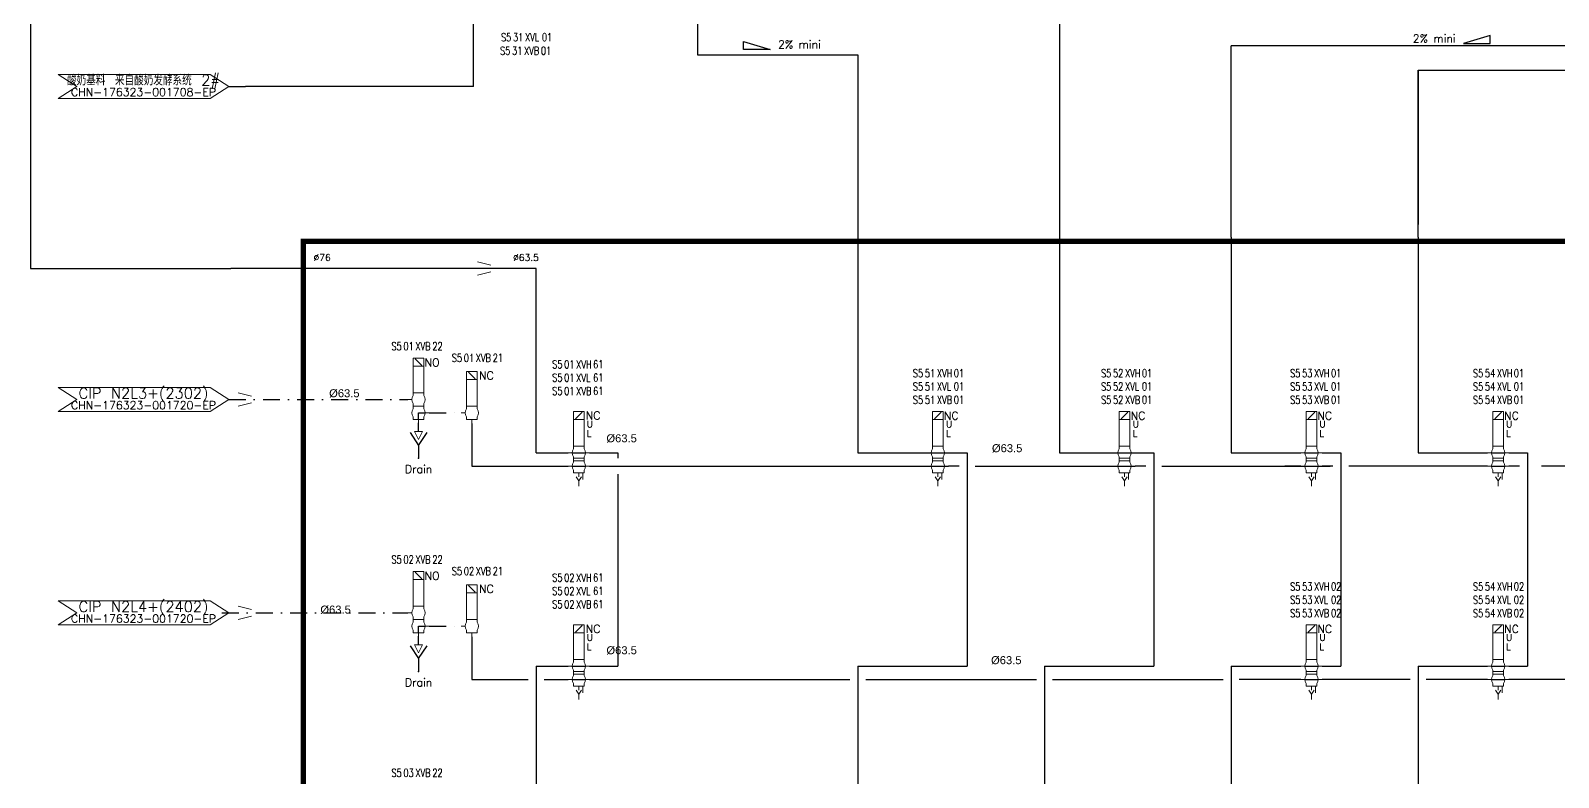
# Model space of a CAD drawing. Header units: inches. Extents: x 17763 to 19859, y 23751 to 24845.
# Drawn here: x 17763 to 18336, y 24062 to 24343 of the extents above; entities that cross this region are included whole.
import ezdxf
from ezdxf.enums import TextEntityAlignment as Align

# ---------------------------------------------------------------- set-up
doc = ezdxf.new("R2010")
doc.units = ezdxf.units.IN
doc.header["$MEASUREMENT"] = 0
doc.linetypes.add('DASHDOT2', pattern=[12.7, 6.35, -3.175, 0, -3.175])
for name, color, linetype, lineweight in [('19 Pipe Process', 30, 'Continuous', 30), ('31 Equipment', 7, 'Continuous', 9), ('61 Revision Cloud', 1, 'Continuous', 9)]:
    doc.layers.add(name, color=color, linetype=linetype, lineweight=lineweight)
for name, color, linetype in [('DIAMETRE', 7, 'Continuous'), ('MATERIEL-DIVERS', 7, 'Continuous'), ('POMPES-PROCESS', 7, 'Continuous'), ('Process water', 5, 'Continuous'), ('REPERES', 7, 'Continuous'), ('techn-data', 7, 'Continuous'), ('TEXTES', 7, 'Continuous'), ('TUYAUTERIE-EAU', 5, 'Continuous'), ('TUYAUTERIE-EGOUT', 32, 'Continuous'), ('TUYAUTERIE-NEP', 4, 'DASHDOT2'), ('TXT_FR', 7, 'Continuous'), ('VANNES', 7, 'Continuous')]:
    doc.layers.add(name, color=color, linetype=linetype)
doc.layers.get('REPERES').off()
doc.styles.add('ROMANS', font='ROMANS.SHX')
doc.styles.get("Standard").update_dxf_attribs({"font": 'arial.ttf'})
doc.styles.add('USER1', font='TXT.SHX', dxfattribs={"bigfont": 'gbcbig.shx'})

# ---------------------------------------------------------------- blocks, each defined once
blk = doc.blocks.new('APV-VLV-DSEAT-DA34-3')
at = {"layer": '31 Equipment', "ltscale": 38}
for p, q in [((1.25, 20.25), (-1.25, 17.75)), ((-2, 7.5), (-2, 6.5)), ((2, 7.5), (2, 6.5)), ((-4, 5), (-2.5, 5)), ((-2, 3), (-2, 3.5)), ((-2, 2), (-2, 1.5)), ((2, 3), (2, 3.5)), ((2, 2), (2, 1.5)), ((4, 5), (2.5, 5)), ((-4, 0), (-2.5, 0)), ((-2, -2.5), (-2, -1.5)), ((-2, -2.5), (2, -2.5)), ((0, -5.5), (-1, -4)), ((0, -2.5), (0, -4)), ((1, -4), (0, -5.5)), ((0, -5.5), (0, -7.5)), ((1.5, -2.5), (1.5, -5)), ((2, -2.5), (2, -1.5)), ((2.5, 0), (4, 0))]:
    blk.add_line(p, q, dxfattribs=at)
at = {"layer": '31 Equipment', "lineweight": 30}
for p, q in [((-2.5, 5), (2.5, 5)), ((-2.5, 0), (2.5, 0))]:
    blk.add_line(p, q, dxfattribs=at)
at = {"layer": '31 Equipment', "ltscale": 38}
for points in [[(-2, 17.5), (2, 17.5), (2, 20.5), (-2, 20.5)], [(-2, 7.5), (2, 7.5), (2, 17.5), (-2, 17.5)], [(-2, 3), (2, 3), (2, 2), (-2, 2)]]:
    blk.add_lwpolyline(points, close=True, dxfattribs=at)
for centre, start, end in [((0, 5), 143.1301, 216.8699), ((0, 5), 323.1301, 36.8699), ((0, 0), 143.1301, 216.8699), ((0, 0), 323.1301, 36.8699)]:
    blk.add_arc(centre, 2.5, start, end, dxfattribs=at)
at = {"layer": '31 Equipment', "style": 'ROMANS', "flags": 8}
for tag, p in [('U', (3, 14.5)), ('L', (3, 11))]:
    blk.add_attdef(tag, p, '', height=2.5, dxfattribs=at)
blk = doc.blocks.new('APV-VLV-SSEAT-SW43-41')
at = {"layer": '31 Equipment', "ltscale": 38}
for p, q in [((1.25, 20.25), (-1.25, 17.75)), ((-2, 7.5), (-2, 6.5)), ((2, 7.5), (2, 6.5)), ((-2.5, 0), (-4, 0)), ((-2, 2.5), (-2, 3.5)), ((-2, 2.5), (2, 2.5)), ((-2, 2.5), (-2, 1.5)), ((2, 2.5), (2, 3.5)), ((2, 2.5), (2, 1.5)), ((2.5, 5), (4, 5)), ((-2, -1.5), (-2, -2.5)), ((-2, -2.5), (2, -2.5)), ((0, -2.5), (0, -5)), ((2, -1.5), (2, -2.5))]:
    blk.add_line(p, q, dxfattribs=at)
at = {"layer": '31 Equipment', "lineweight": 30}
for p, q in [((0, 0), (-2.5, 0)), ((0, -2.5), (0, 0))]:
    blk.add_line(p, q, dxfattribs=at)
at = {"layer": '31 Equipment', "ltscale": 38}
for points in [[(-2, 17.5), (2, 17.5), (2, 20.5), (-2, 20.5)], [(-2, 7.5), (2, 7.5), (2, 17.5), (-2, 17.5)]]:
    blk.add_lwpolyline(points, close=True, dxfattribs=at)
for centre, start, end in [((0, 5), 143.1301, 216.8699), ((0, 5), 323.1301, 36.8699), ((0, 0), 143.1301, 216.8699), ((0, 0), 323.1301, 36.8699)]:
    blk.add_arc(centre, 2.5, start, end, dxfattribs=at)
blk = doc.blocks.new('APV-VLV-SSEAT-SW41-3')
at = {"layer": '31 Equipment', "ltscale": 38}
for p, q in [((1.25, 15.25), (-1.25, 12.75)), ((-2, 2.5), (-2, 1.5)), ((2, 2.5), (2, 1.5)), ((2.5, 0), (4, 0)), ((-2, -2.5), (-2, -1.5)), ((2, -2.5), (-2, -2.5)), ((-2, -2.5), (2, -2.5)), ((0, -2.5), (0, -5)), ((2, -2.5), (2, -1.5))]:
    blk.add_line(p, q, dxfattribs=at)
for points in [[(-2, 12.5), (2, 12.5), (2, 15.5), (-2, 15.5)], [(-2, 2.5), (2, 2.5), (2, 12.5), (-2, 12.5)]]:
    blk.add_lwpolyline(points, close=True, dxfattribs=at)
for start, end in [(143.1301, 216.8699), (323.1301, 36.8699)]:
    blk.add_arc((0, 0), 2.5, start, end, dxfattribs=at)
blk = doc.blocks.new('EGOUT')
at = {"color": 7}
for p, q in [((-3.2, 9.61), (0, 4.81)), ((0, 4.81), (3.2, 9.61)), ((0, 4.81), (0, 0))]:
    blk.add_line(p, q, dxfattribs=at)
at = {"color": 7, "extrusion": (0, -1, 0)}
blk.add_point((0, 0), dxfattribs=at)
at = {"layer": 'POMPES-PROCESS', "style": 'ROMANS'}
blk.add_attdef('EGOUT', text='', height=3, dxfattribs=at).set_placement((0, -4), align=Align.MIDDLE)
blk = doc.blocks.new('APV-SIGN-ARW-FLOW-1')
at = {"layer": '31 Equipment'}
for p, q in [((-1.5, -1.5), (-1.5, 1.5)), ((-1.5, 1.5), (1.5, 0)), ((1.5, 0), (-1.5, -1.5))]:
    blk.add_line(p, q, dxfattribs=at)
blk = doc.blocks.new('APV-FCE-GEN-REDCON-1')
at = {"layer": '31 Equipment', "color": 7}
for p, q in [((-2.5, 2.5), (2.5, 1.25)), ((2.5, 1.25), (2.5, 1.25)), ((2.5, -1.25), (-2.5, -2.5))]:
    blk.add_line(p, q, dxfattribs=at)
blk = doc.blocks.new('PENTE-G')
at = {"layer": 'MATERIEL-DIVERS'}
blk.add_lwpolyline([(-5, 2), (5, 2), (5, 5), (-5, 2)], dxfattribs=at)
blk = doc.blocks.new('APV-SIGN-ARW-DWG-1')
at = {"layer": '31 Equipment'}
for p, q in [((-32, 4.49), (25, 4.49)), ((-32, 4.49), (-25, 0)), ((-25, 0), (-32, -4.49)), ((25, 4.49), (32, 0)), ((32, 0), (25, -4.49)), ((-32, -4.49), (25, -4.49))]:
    blk.add_line(p, q, dxfattribs=at)
at = {"layer": '31 Equipment', "style": 'ROMANS', "width": 0.8}
for tag, p in [('TEXT1', (0, 0.37)), ('TEXT2', (0, -3.63))]:
    blk.add_attdef(tag, text='', height=3, dxfattribs=at).set_placement(p, align=Align.CENTER)
blk = doc.blocks.new('REPNORM1')
at = {"layer": 'TEXTES', "style": 'ROMANS', "width": 0.75}
for tag, p in [('ZONE', (-9.75, -1.25)), ('SOUSZONE', (-5.25, -1.25)), ('ELEMENT', (-0.75, -1.25)), ('NUM', (5.59, -1.22))]:
    blk.add_attdef(tag, p, '', height=3, dxfattribs=at)

msp = doc.modelspace()

# ---------------------------------------------------------------- linework, layer by layer
at = {"layer": '19 Pipe Process'}
for p, q in [((18013.13, 24426.52), (18013.13, 24333.48)), ((18148.96, 24426.52), (18148.96, 24296.52)), ((17929.2, 24321.64), (17929.2, 24356.52)), ((18148.96, 24340.14), (18148.96, 24184.22)), ((18013.13, 24333.48), (18073.32, 24333.48)), ((18073.32, 24333.48), (18073.32, 24265.14)), ((18213.32, 24265.14), (18213.32, 24336.91)), ((18463.13, 24336.91), (18213.32, 24336.91)), ((18283.32, 24265.14), (18283.32, 24327.71)), ((18283.32, 24327.71), (18623.13, 24327.71)), ((18283.32, 24327.71), (18283.32, 24269.85)), ((17929.2, 24321.64), (17843.68, 24321.64)), ((18073.32, 24265.14), (18073.32, 24184.22)), ((18213.32, 24265.14), (18213.32, 24184.22)), ((18283.32, 24265.14), (18283.32, 24184.22)), ((17928.65, 24195.22), (17928.65, 24179.22)), ((18073.32, 24184.22), (18107.32, 24184.22)), ((18107.32, 24184.22), (18114.32, 24184.22)), ((18114.32, 24184.22), (18114.32, 24104.22)), ((18148.96, 24184.22), (18177.32, 24184.22)), ((18177.32, 24184.22), (18184.32, 24184.22)), ((18184.32, 24184.22), (18184.32, 24104.22)), ((18213.32, 24184.22), (18239.32, 24184.22)), ((18247.32, 24184.22), (18254.32, 24184.22)), ((18254.32, 24184.22), (18254.32, 24104.22)), ((18283.32, 24184.22), (18309.32, 24184.22)), ((18317.32, 24184.22), (18324.32, 24184.22)), ((18324.32, 24184.22), (18324.32, 24104.22)), ((17928.65, 24179.22), (17964.65, 24179.22)), ((17972.65, 24179.22), (18107.32, 24179.22)), ((18111.32, 24179.22), (18107.32, 24179.22)), ((18117.32, 24179.22), (18177.32, 24179.22)), ((18181.32, 24179.22), (18177.32, 24179.22)), ((18187.32, 24179.22), (18250.32, 24179.22)), ((18239.32, 24179.22), (18233.32, 24179.22)), ((18251.32, 24179.22), (18247.32, 24179.22)), ((18309.32, 24179.22), (18257.32, 24179.22)), ((18321.32, 24179.22), (18317.32, 24179.22)), ((18347.12, 24179.22), (18329.6, 24179.22)), ((17928.65, 24115.22), (17928.65, 24099.22)), ((18073.32, 24104.22), (18114.32, 24104.22)), ((18073.32, 24104.22), (18073.32, 24024.22)), ((18143.32, 24104.22), (18184.32, 24104.22)), ((18143.32, 24104.22), (18143.32, 24024.22)), ((18213.32, 24104.22), (18239.32, 24104.22)), ((18213.32, 24104.22), (18213.32, 24024.22)), ((18247.32, 24104.22), (18254.32, 24104.22)), ((18283.32, 24104.22), (18309.32, 24104.22)), ((18283.32, 24104.22), (18283.32, 24024.22)), ((18317.32, 24104.22), (18324.32, 24104.22)), ((17928.65, 24099.22), (17949.65, 24099.22)), ((17955.65, 24099.22), (17964.65, 24099.22)), ((17972.65, 24099.22), (18070.32, 24099.22)), ((18076.32, 24099.22), (18140.32, 24099.22)), ((18146.32, 24099.22), (18210.32, 24099.22)), ((18239.32, 24099.22), (18216.32, 24099.22)), ((18280.32, 24099.22), (18247.32, 24099.22)), ((18309.32, 24099.22), (18286.32, 24099.22)), ((18350.32, 24099.22), (18317.32, 24099.22))]:
    msp.add_line(p, q, dxfattribs=at)
msp.add_lwpolyline([(17837.5, 24321.64), (17843.68, 24321.64)], dxfattribs=at)
at = {"layer": '61 Revision Cloud', "const_width": 2}
msp.add_lwpolyline([(17865.39, 24263.5), (18627.05, 24263.5), (18630.5, 23852.3), (18007.5, 23852.3), (18007.5, 23911.31), (17865.39, 23911.31), (17865.39, 24263.5)], dxfattribs=at)
at = {"layer": 'Process water', "ltscale": 2}
for p, q in [((17952.65, 24184.22), (17964.65, 24184.22)), ((17972.65, 24184.22), (17983.36, 24184.22)), ((17952.65, 24104.22), (17964.65, 24104.22)), ((17972.65, 24104.22), (17983.36, 24104.22))]:
    msp.add_line(p, q, dxfattribs=at)
at = {"layer": 'Process water'}
for p, q in [((17983.36, 24184.22), (17983.36, 24182.22)), ((17983.36, 24176.22), (17983.36, 24104.22)), ((17952.65, 24104.22), (17952.65, 24024.22))]:
    msp.add_line(p, q, dxfattribs=at)
at = {"layer": 'TUYAUTERIE-EAU'}
for p, q in [((17952.65, 24253.33), (17838.2, 24253.33)), ((17952.65, 24184.22), (17952.65, 24253.33))]:
    msp.add_line(p, q, dxfattribs=at)
msp.add_lwpolyline([(17838.2, 24621.52), (17763.16, 24621.52), (17763.16, 24253.33), (17838.2, 24253.33)], dxfattribs=at)
at = {"layer": 'TUYAUTERIE-EGOUT'}
for p, q in [((17908.65, 24192.22), (17908.65, 24195.47)), ((17908.65, 24112.22), (17908.65, 24115.47))]:
    msp.add_line(p, q, dxfattribs=at)
at = {"layer": 'TUYAUTERIE-NEP'}
for p, q in [((17837.51, 24204.22), (17904.65, 24204.22)), ((17912.65, 24199.22), (17924.65, 24199.22)), ((17834.87, 24124.22), (17904.65, 24124.22)), ((17912.65, 24119.22), (17924.65, 24119.22))]:
    msp.add_line(p, q, dxfattribs=at)

# ---------------------------------------------------------------- block references
at = {"layer": 'MATERIEL-DIVERS', "xscale": -1}
msp.add_blockref('PENTE-G', (18035.41, 24333.48), dxfattribs=at)
at = {"layer": 'MATERIEL-DIVERS'}
for name, p in [('PENTE-G', (18305.39, 24335.69)), ('APV-FCE-GEN-REDCON-1', (17933.18, 24253.33))]:
    msp.add_blockref(name, p, dxfattribs=at)
ref = msp.add_blockref('APV-SIGN-ARW-DWG-1', (17805.5, 24321.64), dxfattribs=at)
ref.add_attrib('TEXT1', '酸奶基料 来自酸奶发酵系统 2#', dxfattribs={"layer": '31 Equipment', "height": 4, "style": 'USER1'}).set_placement((17805.5, 24322.01), align=Align.CENTER)
ref.add_attrib('TEXT2', 'CHN-176323-001708-EP', dxfattribs={"layer": '31 Equipment', "height": 3, "style": 'USER1'}).set_placement((17805.5, 24318.01), align=Align.CENTER)
ref = msp.add_blockref('APV-SIGN-ARW-DWG-1', (17805.5, 24204.22), dxfattribs=at)
ref.add_attrib('TEXT1', 'CIP N2L3+(2302)', dxfattribs={"layer": '31 Equipment', "height": 4, "style": 'USER1'}).set_placement((17805.5, 24204.59), align=Align.CENTER)
ref.add_attrib('TEXT2', 'CHN-176323-001720-EP', dxfattribs={"layer": '31 Equipment', "height": 3, "style": 'USER1'}).set_placement((17805.5, 24200.59), align=Align.CENTER)
at = {"layer": 'MATERIEL-DIVERS', "xscale": -1, "rotation": 180}
for p in [(17843.51, 24204.22), (17843.51, 24124.22)]:
    msp.add_blockref('APV-FCE-GEN-REDCON-1', p, dxfattribs=at)
at = {"layer": 'MATERIEL-DIVERS'}
for p in [(17908.65, 24182.22), (17908.65, 24102.22)]:
    msp.add_blockref('EGOUT', p, dxfattribs=at).add_auto_attribs({'EGOUT': 'Drain'})
at = {"layer": 'MATERIEL-DIVERS', "rotation": 270}
for p in [(17908.65, 24190.72), (17908.65, 24110.72)]:
    msp.add_blockref('APV-SIGN-ARW-FLOW-1', p, dxfattribs=at)
at = {"layer": 'MATERIEL-DIVERS'}
ref = msp.add_blockref('APV-SIGN-ARW-DWG-1', (17805.5, 24124.17), dxfattribs=at)
ref.add_attrib('TEXT1', 'CIP N2L4+(2402)', dxfattribs={"layer": '31 Equipment', "height": 4, "style": 'USER1'}).set_placement((17805.5, 24124.54), align=Align.CENTER)
ref.add_attrib('TEXT2', 'CHN-176323-001720-EP', dxfattribs={"layer": '31 Equipment', "height": 3, "style": 'USER1'}).set_placement((17805.5, 24120.54), align=Align.CENTER)
at = {"layer": 'REPERES', "rotation": 7.601981207739284e-05}
for p, values in [((17949.27, 24339.83), {'ZONE': 'S5', 'SOUSZONE': '31', 'ELEMENT': 'XVL', 'NUM': '01'}), ((17968.47, 24212.15), {'ZONE': 'S5', 'SOUSZONE': '01', 'ELEMENT': 'XVL', 'NUM': '61'}), ((18103.69, 24208.83), {'ZONE': 'S5', 'SOUSZONE': '51', 'ELEMENT': 'XVL', 'NUM': '01'}), ((18174.22, 24208.83), {'ZONE': 'S5', 'SOUSZONE': '52', 'ELEMENT': 'XVL', 'NUM': '01'}), ((18245.1, 24208.83), {'ZONE': 'S5', 'SOUSZONE': '53', 'ELEMENT': 'XVL', 'NUM': '01'}), ((18313.65, 24208.83), {'ZONE': 'S5', 'SOUSZONE': '54', 'ELEMENT': 'XVL', 'NUM': '01'}), ((17968.47, 24132.15), {'ZONE': 'S5', 'SOUSZONE': '02', 'ELEMENT': 'XVL', 'NUM': '61'}), ((18245.1, 24128.83), {'ZONE': 'S5', 'SOUSZONE': '53', 'ELEMENT': 'XVL', 'NUM': '02'}), ((18313.65, 24128.83), {'ZONE': 'S5', 'SOUSZONE': '54', 'ELEMENT': 'XVL', 'NUM': '02'})]:
    msp.add_blockref('REPNORM1', p, dxfattribs=at).add_auto_attribs(values)
at = {"layer": 'REPERES'}
for p, values in [((17948.91, 24334.77), {'ZONE': 'S5', 'SOUSZONE': '31', 'ELEMENT': 'XVB', 'NUM': '01'}), ((17908.2, 24223.94), {'ZONE': 'S5', 'SOUSZONE': '01', 'ELEMENT': 'XVB', 'NUM': '22'}), ((17930.84, 24219.59), {'ZONE': 'S5', 'SOUSZONE': '01', 'ELEMENT': 'XVB', 'NUM': '21'}), ((17968.47, 24217.15), {'ZONE': 'S5', 'SOUSZONE': '01', 'ELEMENT': 'XVH', 'NUM': '61'}), ((18103.69, 24213.83), {'ZONE': 'S5', 'SOUSZONE': '51', 'ELEMENT': 'XVH', 'NUM': '01'}), ((18174.22, 24213.83), {'ZONE': 'S5', 'SOUSZONE': '52', 'ELEMENT': 'XVH', 'NUM': '01'}), ((18245.1, 24213.83), {'ZONE': 'S5', 'SOUSZONE': '53', 'ELEMENT': 'XVH', 'NUM': '01'}), ((18313.65, 24213.83), {'ZONE': 'S5', 'SOUSZONE': '54', 'ELEMENT': 'XVH', 'NUM': '01'}), ((17968.47, 24207.15), {'ZONE': 'S5', 'SOUSZONE': '01', 'ELEMENT': 'XVB', 'NUM': '61'}), ((18103.69, 24203.83), {'ZONE': 'S5', 'SOUSZONE': '51', 'ELEMENT': 'XVB', 'NUM': '01'}), ((18174.22, 24203.83), {'ZONE': 'S5', 'SOUSZONE': '52', 'ELEMENT': 'XVB', 'NUM': '01'}), ((18245.1, 24203.83), {'ZONE': 'S5', 'SOUSZONE': '53', 'ELEMENT': 'XVB', 'NUM': '01'}), ((18313.65, 24203.83), {'ZONE': 'S5', 'SOUSZONE': '54', 'ELEMENT': 'XVB', 'NUM': '01'}), ((17908.2, 24143.94), {'ZONE': 'S5', 'SOUSZONE': '02', 'ELEMENT': 'XVB', 'NUM': '22'}), ((17930.84, 24139.59), {'ZONE': 'S5', 'SOUSZONE': '02', 'ELEMENT': 'XVB', 'NUM': '21'}), ((17968.47, 24137.15), {'ZONE': 'S5', 'SOUSZONE': '02', 'ELEMENT': 'XVH', 'NUM': '61'}), ((18245.1, 24133.83), {'ZONE': 'S5', 'SOUSZONE': '53', 'ELEMENT': 'XVH', 'NUM': '02'}), ((18313.65, 24133.83), {'ZONE': 'S5', 'SOUSZONE': '54', 'ELEMENT': 'XVH', 'NUM': '02'}), ((17968.47, 24127.15), {'ZONE': 'S5', 'SOUSZONE': '02', 'ELEMENT': 'XVB', 'NUM': '61'}), ((18245.1, 24123.83), {'ZONE': 'S5', 'SOUSZONE': '53', 'ELEMENT': 'XVB', 'NUM': '02'}), ((18313.65, 24123.83), {'ZONE': 'S5', 'SOUSZONE': '54', 'ELEMENT': 'XVB', 'NUM': '02'}), ((17908.2, 24063.94), {'ZONE': 'S5', 'SOUSZONE': '03', 'ELEMENT': 'XVB', 'NUM': '22'})]:
    msp.add_blockref('REPNORM1', p, dxfattribs=at).add_auto_attribs(values)
at = {"layer": 'VANNES', "xscale": -1}
for name, p in [('APV-VLV-SSEAT-SW43-41', (17908.65, 24199.22)), ('APV-VLV-SSEAT-SW41-3', (17928.65, 24199.22)), ('APV-VLV-SSEAT-SW43-41', (17908.65, 24119.22)), ('APV-VLV-SSEAT-SW41-3', (17928.65, 24119.22))]:
    msp.add_blockref(name, p, dxfattribs=at)
at = {"layer": 'VANNES'}
for p in [(17968.65, 24179.22), (18103.32, 24179.22), (18173.32, 24179.22), (18243.32, 24179.22), (18313.32, 24179.22), (17968.65, 24099.22), (18243.32, 24099.22), (18313.32, 24099.22)]:
    msp.add_blockref('APV-VLV-DSEAT-DA34-3', p, dxfattribs=at).add_auto_attribs({'U': 'U', 'L': 'L'})

# ---------------------------------------------------------------- texts
at = {"layer": 'DIAMETRE'}
for p in [(17875.1, 24205.07), (17979.05, 24188.18), (18123.57, 24184.46), (17871.81, 24123.93), (17979.05, 24108.68), (18123.25, 24104.96)]:
    msp.add_text('%%C63.5', height=3, dxfattribs=at).set_placement(p)
at = {"layer": 'techn-data', "style": 'ROMANS'}
for s, p in [('%%C76', (17872.48, 24257.44)), ('%%C63.5', (17948.88, 24257.44))]:
    msp.add_text(s, height=2.5, dxfattribs=at).set_placement(p, align=Align.MIDDLE_CENTER)
at = {"layer": 'TEXTES', "style": 'ROMANS'}
for s, p in [('NO', (17910.85, 24216.6)), ('NC', (17931.29, 24211.72)), ('NC', (17971.29, 24196.72)), ('NC', (18105.58, 24196.66)), ('NC', (18175.58, 24196.66)), ('NC', (18245.58, 24196.66)), ('NC', (18315.58, 24196.66)), ('NO', (17910.85, 24136.6)), ('NC', (17931.29, 24131.72)), ('NC', (17971.29, 24116.72)), ('NC', (18245.58, 24116.66)), ('NC', (18315.58, 24116.66))]:
    msp.add_text(s, height=3, dxfattribs=at).set_placement(p)
at = {"layer": 'TXT_FR', "style": 'ROMANS'}
for p in [(18051.41, 24337.48), (18289.39, 24339.69)]:
    msp.add_text('2% mini', height=3, dxfattribs=at).set_placement(p, align=Align.MIDDLE)

doc.saveas('drawing.dxf')
